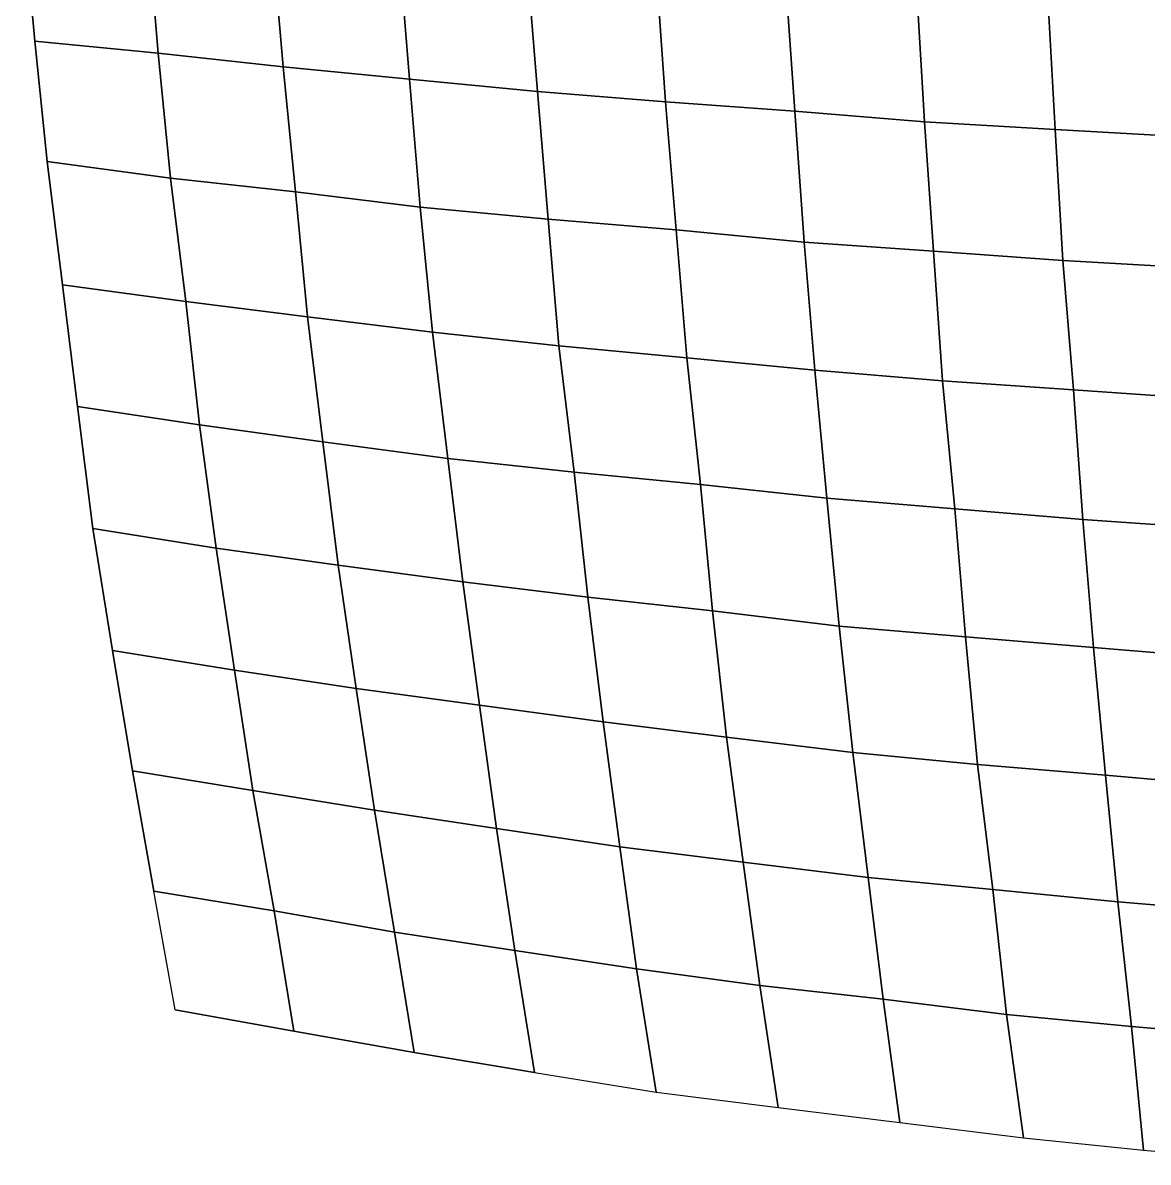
# Model space of a CAD drawing. Extents: x -15.4 to 15.4, y -15.4 to 15.4.
# Drawn here: x -15.12 to -7.73, y -15.12 to -7.64 of the extents above; entities that cross this region are included whole.
import ezdxf

# ---------------------------------------------------------------- set-up
doc = ezdxf.new("R2010")
doc.units = 0

msp = doc.modelspace()

# ---------------------------------------------------------------- linework, layer by layer
at = {"layer": 'Polylines'}
for p, q in [((-15.12, -6.94, 30.79), (-15.04, -7.76, 30.64)), ((-15.04, -7.76, 30.64), (-15.12, -6.94, 30.79)), ((-14.3, -7.02, 31.16), (-14.23, -7.84, 31)), ((-14.23, -7.84, 31), (-14.3, -7.02, 31.16)), ((-14.3, -7.02, 31.16), (-14.23, -7.84, 31)), ((-13.48, -7.1, 31.51), (-13.41, -7.93, 31.34)), ((-13.41, -7.93, 31.34), (-13.48, -7.1, 31.51)), ((-13.48, -7.1, 31.51), (-13.41, -7.93, 31.34)), ((-12.65, -7.18, 31.84), (-12.58, -8.01, 31.66)), ((-12.58, -8.01, 31.66), (-12.65, -7.18, 31.84)), ((-12.58, -8.01, 31.66), (-12.65, -7.18, 31.84)), ((-11.81, -7.25, 32.14), (-11.74, -8.09, 31.96)), ((-11.74, -8.09, 31.96), (-11.81, -7.25, 32.14)), ((-11.81, -7.25, 32.14), (-11.74, -8.09, 31.96)), ((-10.96, -7.31, 32.42), (-10.9, -8.16, 32.25)), ((-10.9, -8.16, 32.25), (-10.96, -7.31, 32.42)), ((-10.9, -8.16, 32.25), (-10.96, -7.31, 32.42)), ((-10.11, -7.36, 32.69), (-10.05, -8.22, 32.5)), ((-10.05, -8.22, 32.5), (-10.11, -7.36, 32.69)), ((-10.11, -7.36, 32.69), (-10.05, -8.22, 32.5)), ((-9.25, -7.43, 32.92), (-9.2, -8.29, 32.74)), ((-9.2, -8.29, 32.74), (-9.25, -7.43, 32.92)), ((-9.2, -8.29, 32.74), (-9.25, -7.43, 32.92)), ((-8.39, -7.47, 33.15), (-8.34, -8.34, 32.96)), ((-8.34, -8.34, 32.96), (-8.39, -7.47, 33.15)), ((-8.39, -7.47, 33.15), (-8.34, -8.34, 32.96)), ((-15.04, -7.76, 30.64), (-14.96, -8.55, 30.46)), ((-14.23, -7.84, 31), (-15.04, -7.76, 30.64)), ((-15.04, -7.76, 30.64), (-14.23, -7.84, 31)), ((-14.96, -8.55, 30.46), (-15.04, -7.76, 30.64)), ((-14.23, -7.84, 31), (-15.04, -7.76, 30.64)), ((-14.15, -8.66, 30.82), (-14.23, -7.84, 31)), ((-13.41, -7.93, 31.34), (-14.23, -7.84, 31)), ((-14.23, -7.84, 31), (-14.15, -8.66, 30.82)), ((-14.23, -7.84, 31), (-13.41, -7.93, 31.34)), ((-14.23, -7.84, 31), (-14.15, -8.66, 30.82)), ((-13.41, -7.93, 31.34), (-14.23, -7.84, 31)), ((-13.33, -8.75, 31.16), (-13.41, -7.93, 31.34)), ((-12.58, -8.01, 31.66), (-13.41, -7.93, 31.34)), ((-13.41, -7.93, 31.34), (-13.33, -8.75, 31.16)), ((-13.41, -7.93, 31.34), (-12.58, -8.01, 31.66)), ((-13.41, -7.93, 31.34), (-13.33, -8.75, 31.16)), ((-12.58, -8.01, 31.66), (-13.41, -7.93, 31.34)), ((-12.51, -8.85, 31.47), (-12.58, -8.01, 31.66)), ((-11.74, -8.09, 31.96), (-12.58, -8.01, 31.66)), ((-12.58, -8.01, 31.66), (-12.51, -8.85, 31.47)), ((-12.58, -8.01, 31.66), (-11.74, -8.09, 31.96)), ((-12.51, -8.85, 31.47), (-12.58, -8.01, 31.66)), ((-11.74, -8.09, 31.96), (-12.58, -8.01, 31.66)), ((-11.67, -8.93, 31.77), (-11.74, -8.09, 31.96)), ((-10.9, -8.16, 32.25), (-11.74, -8.09, 31.96)), ((-11.74, -8.09, 31.96), (-11.67, -8.93, 31.77)), ((-11.74, -8.09, 31.96), (-10.9, -8.16, 32.25)), ((-11.74, -8.09, 31.96), (-11.67, -8.93, 31.77)), ((-10.9, -8.16, 32.25), (-11.74, -8.09, 31.96)), ((-10.83, -9, 32.04), (-10.9, -8.16, 32.25)), ((-10.05, -8.22, 32.5), (-10.9, -8.16, 32.25)), ((-10.9, -8.16, 32.25), (-10.83, -9, 32.04)), ((-10.9, -8.16, 32.25), (-10.05, -8.22, 32.5)), ((-10.83, -9, 32.04), (-10.9, -8.16, 32.25)), ((-10.05, -8.22, 32.5), (-10.9, -8.16, 32.25)), ((-9.99, -9.08, 32.3), (-10.05, -8.22, 32.5)), ((-9.2, -8.29, 32.74), (-10.05, -8.22, 32.5)), ((-10.05, -8.22, 32.5), (-9.99, -9.08, 32.3)), ((-10.05, -8.22, 32.5), (-9.2, -8.29, 32.74)), ((-10.05, -8.22, 32.5), (-9.99, -9.08, 32.3)), ((-9.2, -8.29, 32.74), (-10.05, -8.22, 32.5)), ((-9.14, -9.14, 32.52), (-9.2, -8.29, 32.74)), ((-8.34, -8.34, 32.96), (-9.2, -8.29, 32.74)), ((-9.2, -8.29, 32.74), (-9.14, -9.14, 32.52)), ((-9.2, -8.29, 32.74), (-8.34, -8.34, 32.96)), ((-9.14, -9.14, 32.52), (-9.2, -8.29, 32.74)), ((-8.34, -8.34, 32.96), (-9.2, -8.29, 32.74)), ((-8.29, -9.2, 32.74), (-8.34, -8.34, 32.96)), ((-7.47, -8.39, 33.15), (-8.34, -8.34, 32.96)), ((-8.34, -8.34, 32.96), (-8.29, -9.2, 32.74)), ((-8.34, -8.34, 32.96), (-7.47, -8.39, 33.15)), ((-8.34, -8.34, 32.96), (-8.29, -9.2, 32.74)), ((-7.47, -8.39, 33.15), (-8.34, -8.34, 32.96)), ((-14.96, -8.55, 30.46), (-14.86, -9.36, 30.27)), ((-14.15, -8.66, 30.82), (-14.96, -8.55, 30.46)), ((-14.96, -8.55, 30.46), (-14.15, -8.66, 30.82)), ((-14.86, -9.36, 30.27), (-14.96, -8.55, 30.46)), ((-14.96, -8.55, 30.46), (-14.15, -8.66, 30.82)), ((-14.15, -8.66, 30.82), (-14.05, -9.47, 30.62)), ((-13.33, -8.75, 31.16), (-14.15, -8.66, 30.82)), ((-14.05, -9.47, 30.62), (-14.15, -8.66, 30.82)), ((-14.15, -8.66, 30.82), (-13.33, -8.75, 31.16)), ((-14.15, -8.66, 30.82), (-14.05, -9.47, 30.62)), ((-14.15, -8.66, 30.82), (-13.33, -8.75, 31.16)), ((-13.33, -8.75, 31.16), (-13.25, -9.57, 30.96)), ((-12.51, -8.85, 31.47), (-13.33, -8.75, 31.16)), ((-13.25, -9.57, 30.96), (-13.33, -8.75, 31.16)), ((-13.33, -8.75, 31.16), (-12.51, -8.85, 31.47)), ((-13.33, -8.75, 31.16), (-13.25, -9.57, 30.96)), ((-13.33, -8.75, 31.16), (-12.51, -8.85, 31.47)), ((-12.51, -8.85, 31.47), (-12.43, -9.67, 31.26)), ((-11.67, -8.93, 31.77), (-12.51, -8.85, 31.47)), ((-12.43, -9.67, 31.26), (-12.51, -8.85, 31.47)), ((-12.51, -8.85, 31.47), (-11.67, -8.93, 31.77)), ((-12.43, -9.67, 31.26), (-12.51, -8.85, 31.47)), ((-12.51, -8.85, 31.47), (-11.67, -8.93, 31.77)), ((-11.67, -8.93, 31.77), (-11.6, -9.76, 31.55)), ((-10.83, -9, 32.04), (-11.67, -8.93, 31.77)), ((-11.6, -9.76, 31.55), (-11.67, -8.93, 31.77)), ((-11.67, -8.93, 31.77), (-10.83, -9, 32.04)), ((-11.67, -8.93, 31.77), (-11.6, -9.76, 31.55)), ((-11.67, -8.93, 31.77), (-10.83, -9, 32.04)), ((-10.83, -9, 32.04), (-10.76, -9.84, 31.82)), ((-9.99, -9.08, 32.3), (-10.83, -9, 32.04)), ((-10.76, -9.84, 31.82), (-10.83, -9, 32.04)), ((-10.83, -9, 32.04), (-9.99, -9.08, 32.3)), ((-10.76, -9.84, 31.82), (-10.83, -9, 32.04)), ((-10.83, -9, 32.04), (-9.99, -9.08, 32.3)), ((-9.99, -9.08, 32.3), (-9.92, -9.92, 32.06)), ((-9.14, -9.14, 32.52), (-9.99, -9.08, 32.3)), ((-9.92, -9.92, 32.06), (-9.99, -9.08, 32.3)), ((-9.99, -9.08, 32.3), (-9.14, -9.14, 32.52)), ((-9.99, -9.08, 32.3), (-9.92, -9.92, 32.06)), ((-9.99, -9.08, 32.3), (-9.14, -9.14, 32.52)), ((-9.14, -9.14, 32.52), (-9.08, -9.99, 32.3)), ((-8.29, -9.2, 32.74), (-9.14, -9.14, 32.52)), ((-9.08, -9.99, 32.3), (-9.14, -9.14, 32.52)), ((-9.14, -9.14, 32.52), (-8.29, -9.2, 32.74)), ((-9.08, -9.99, 32.3), (-9.14, -9.14, 32.52)), ((-9.14, -9.14, 32.52), (-8.29, -9.2, 32.74)), ((-8.29, -9.2, 32.74), (-8.22, -10.05, 32.5)), ((-7.43, -9.25, 32.92), (-8.29, -9.2, 32.74)), ((-8.22, -10.05, 32.5), (-8.29, -9.2, 32.74)), ((-8.29, -9.2, 32.74), (-7.43, -9.25, 32.92)), ((-8.29, -9.2, 32.74), (-8.22, -10.05, 32.5)), ((-8.29, -9.2, 32.74), (-7.43, -9.25, 32.92)), ((-14.86, -9.36, 30.27), (-14.76, -10.16, 30.06)), ((-14.05, -9.47, 30.62), (-14.86, -9.36, 30.27)), ((-14.86, -9.36, 30.27), (-14.05, -9.47, 30.62)), ((-14.76, -10.16, 30.06), (-14.86, -9.36, 30.27)), ((-14.05, -9.47, 30.62), (-14.86, -9.36, 30.27)), ((-13.96, -10.28, 30.4), (-14.05, -9.47, 30.62)), ((-14.05, -9.47, 30.62), (-13.96, -10.28, 30.4)), ((-13.25, -9.57, 30.96), (-14.05, -9.47, 30.62)), ((-14.05, -9.47, 30.62), (-13.25, -9.57, 30.96)), ((-14.05, -9.47, 30.62), (-13.96, -10.28, 30.4)), ((-13.25, -9.57, 30.96), (-14.05, -9.47, 30.62)), ((-13.15, -10.39, 30.73), (-13.25, -9.57, 30.96)), ((-13.25, -9.57, 30.96), (-13.15, -10.39, 30.73)), ((-12.43, -9.67, 31.26), (-13.25, -9.57, 30.96)), ((-13.25, -9.57, 30.96), (-12.43, -9.67, 31.26)), ((-13.25, -9.57, 30.96), (-13.15, -10.39, 30.73)), ((-12.43, -9.67, 31.26), (-13.25, -9.57, 30.96)), ((-12.33, -10.5, 31.03), (-12.43, -9.67, 31.26)), ((-12.43, -9.67, 31.26), (-12.33, -10.5, 31.03)), ((-11.6, -9.76, 31.55), (-12.43, -9.67, 31.26)), ((-12.43, -9.67, 31.26), (-11.6, -9.76, 31.55)), ((-12.33, -10.5, 31.03), (-12.43, -9.67, 31.26)), ((-11.6, -9.76, 31.55), (-12.43, -9.67, 31.26)), ((-11.5, -10.59, 31.31), (-11.6, -9.76, 31.55)), ((-11.6, -9.76, 31.55), (-11.5, -10.59, 31.31)), ((-10.76, -9.84, 31.82), (-11.6, -9.76, 31.55)), ((-11.6, -9.76, 31.55), (-10.76, -9.84, 31.82)), ((-11.6, -9.76, 31.55), (-11.5, -10.59, 31.31)), ((-10.76, -9.84, 31.82), (-11.6, -9.76, 31.55)), ((-10.67, -10.67, 31.57), (-10.76, -9.84, 31.82)), ((-10.76, -9.84, 31.82), (-10.67, -10.67, 31.57)), ((-9.92, -9.92, 32.06), (-10.76, -9.84, 31.82)), ((-10.76, -9.84, 31.82), (-9.92, -9.92, 32.06)), ((-10.67, -10.67, 31.57), (-10.76, -9.84, 31.82)), ((-9.92, -9.92, 32.06), (-10.76, -9.84, 31.82)), ((-9.84, -10.76, 31.82), (-9.92, -9.92, 32.06)), ((-9.92, -9.92, 32.06), (-9.84, -10.76, 31.82)), ((-9.08, -9.99, 32.3), (-9.92, -9.92, 32.06)), ((-9.92, -9.92, 32.06), (-9.08, -9.99, 32.3)), ((-9.92, -9.92, 32.06), (-9.84, -10.76, 31.82)), ((-9.08, -9.99, 32.3), (-9.92, -9.92, 32.06)), ((-9, -10.83, 32.04), (-9.08, -9.99, 32.3)), ((-9.08, -9.99, 32.3), (-9, -10.83, 32.04)), ((-8.22, -10.05, 32.5), (-9.08, -9.99, 32.3)), ((-9.08, -9.99, 32.3), (-8.22, -10.05, 32.5)), ((-9, -10.83, 32.04), (-9.08, -9.99, 32.3)), ((-8.22, -10.05, 32.5), (-9.08, -9.99, 32.3)), ((-8.16, -10.9, 32.25), (-8.22, -10.05, 32.5)), ((-8.22, -10.05, 32.5), (-8.16, -10.9, 32.25)), ((-7.36, -10.11, 32.69), (-8.22, -10.05, 32.5)), ((-8.22, -10.05, 32.5), (-7.36, -10.11, 32.69)), ((-8.22, -10.05, 32.5), (-8.16, -10.9, 32.25)), ((-7.36, -10.11, 32.69), (-8.22, -10.05, 32.5)), ((-14.76, -10.16, 30.06), (-14.66, -10.96, 29.84)), ((-13.96, -10.28, 30.4), (-14.76, -10.16, 30.06)), ((-14.76, -10.16, 30.06), (-13.96, -10.28, 30.4)), ((-14.66, -10.96, 29.84), (-14.76, -10.16, 30.06)), ((-14.76, -10.16, 30.06), (-13.96, -10.28, 30.4)), ((-13.85, -11.09, 30.17), (-13.96, -10.28, 30.4)), ((-13.15, -10.39, 30.73), (-13.96, -10.28, 30.4)), ((-13.96, -10.28, 30.4), (-13.85, -11.09, 30.17)), ((-13.96, -10.28, 30.4), (-13.15, -10.39, 30.73)), ((-13.96, -10.28, 30.4), (-13.85, -11.09, 30.17)), ((-13.96, -10.28, 30.4), (-13.15, -10.39, 30.73)), ((-13.05, -11.2, 30.49), (-13.15, -10.39, 30.73)), ((-12.33, -10.5, 31.03), (-13.15, -10.39, 30.73)), ((-13.15, -10.39, 30.73), (-13.05, -11.2, 30.49)), ((-13.15, -10.39, 30.73), (-12.33, -10.5, 31.03)), ((-13.15, -10.39, 30.73), (-13.05, -11.2, 30.49)), ((-13.15, -10.39, 30.73), (-12.33, -10.5, 31.03)), ((-12.23, -11.31, 30.78), (-12.33, -10.5, 31.03)), ((-11.5, -10.59, 31.31), (-12.33, -10.5, 31.03)), ((-12.33, -10.5, 31.03), (-12.23, -11.31, 30.78)), ((-12.33, -10.5, 31.03), (-11.5, -10.59, 31.31)), ((-12.23, -11.31, 30.78), (-12.33, -10.5, 31.03)), ((-12.33, -10.5, 31.03), (-11.5, -10.59, 31.31)), ((-11.41, -11.41, 31.06), (-11.5, -10.59, 31.31)), ((-10.67, -10.67, 31.57), (-11.5, -10.59, 31.31)), ((-11.5, -10.59, 31.31), (-11.41, -11.41, 31.06)), ((-11.5, -10.59, 31.31), (-10.67, -10.67, 31.57)), ((-11.5, -10.59, 31.31), (-11.41, -11.41, 31.06)), ((-11.5, -10.59, 31.31), (-10.67, -10.67, 31.57)), ((-10.59, -11.5, 31.31), (-10.67, -10.67, 31.57)), ((-9.84, -10.76, 31.82), (-10.67, -10.67, 31.57)), ((-10.67, -10.67, 31.57), (-10.59, -11.5, 31.31)), ((-10.67, -10.67, 31.57), (-9.84, -10.76, 31.82)), ((-10.59, -11.5, 31.31), (-10.67, -10.67, 31.57)), ((-10.67, -10.67, 31.57), (-9.84, -10.76, 31.82)), ((-9.76, -11.6, 31.55), (-9.84, -10.76, 31.82)), ((-9, -10.83, 32.04), (-9.84, -10.76, 31.82)), ((-9.84, -10.76, 31.82), (-9.76, -11.6, 31.55)), ((-9.84, -10.76, 31.82), (-9, -10.83, 32.04)), ((-9.84, -10.76, 31.82), (-9.76, -11.6, 31.55)), ((-9.84, -10.76, 31.82), (-9, -10.83, 32.04)), ((-8.93, -11.67, 31.77), (-9, -10.83, 32.04)), ((-8.16, -10.9, 32.25), (-9, -10.83, 32.04)), ((-9, -10.83, 32.04), (-8.93, -11.67, 31.77)), ((-9, -10.83, 32.04), (-8.16, -10.9, 32.25)), ((-8.93, -11.67, 31.77), (-9, -10.83, 32.04)), ((-9, -10.83, 32.04), (-8.16, -10.9, 32.25)), ((-8.09, -11.74, 31.96), (-8.16, -10.9, 32.25)), ((-7.31, -10.96, 32.42), (-8.16, -10.9, 32.25)), ((-8.16, -10.9, 32.25), (-8.09, -11.74, 31.96)), ((-8.16, -10.9, 32.25), (-7.31, -10.96, 32.42)), ((-8.16, -10.9, 32.25), (-8.09, -11.74, 31.96)), ((-8.16, -10.9, 32.25), (-7.31, -10.96, 32.42)), ((-14.66, -10.96, 29.84), (-14.53, -11.76, 29.6)), ((-13.85, -11.09, 30.17), (-14.66, -10.96, 29.84)), ((-14.66, -10.96, 29.84), (-13.85, -11.09, 30.17)), ((-14.53, -11.76, 29.6), (-14.66, -10.96, 29.84)), ((-13.85, -11.09, 30.17), (-14.66, -10.96, 29.84)), ((-13.85, -11.09, 30.17), (-13.73, -11.89, 29.91)), ((-13.05, -11.2, 30.49), (-13.85, -11.09, 30.17)), ((-13.73, -11.89, 29.91), (-13.85, -11.09, 30.17)), ((-13.85, -11.09, 30.17), (-13.05, -11.2, 30.49)), ((-13.85, -11.09, 30.17), (-13.73, -11.89, 29.91)), ((-13.05, -11.2, 30.49), (-13.85, -11.09, 30.17)), ((-13.05, -11.2, 30.49), (-12.93, -12.01, 30.22)), ((-12.23, -11.31, 30.78), (-13.05, -11.2, 30.49)), ((-12.93, -12.01, 30.22), (-13.05, -11.2, 30.49)), ((-13.05, -11.2, 30.49), (-12.23, -11.31, 30.78)), ((-13.05, -11.2, 30.49), (-12.93, -12.01, 30.22)), ((-12.23, -11.31, 30.78), (-13.05, -11.2, 30.49)), ((-12.23, -11.31, 30.78), (-12.12, -12.12, 30.52)), ((-11.41, -11.41, 31.06), (-12.23, -11.31, 30.78)), ((-12.12, -12.12, 30.52), (-12.23, -11.31, 30.78)), ((-12.23, -11.31, 30.78), (-11.41, -11.41, 31.06)), ((-12.12, -12.12, 30.52), (-12.23, -11.31, 30.78)), ((-11.41, -11.41, 31.06), (-12.23, -11.31, 30.78)), ((-11.41, -11.41, 31.06), (-11.31, -12.23, 30.78)), ((-10.59, -11.5, 31.31), (-11.41, -11.41, 31.06)), ((-11.31, -12.23, 30.78), (-11.41, -11.41, 31.06)), ((-11.41, -11.41, 31.06), (-10.59, -11.5, 31.31)), ((-11.41, -11.41, 31.06), (-11.31, -12.23, 30.78)), ((-10.59, -11.5, 31.31), (-11.41, -11.41, 31.06)), ((-10.59, -11.5, 31.31), (-10.5, -12.33, 31.03)), ((-9.76, -11.6, 31.55), (-10.59, -11.5, 31.31)), ((-10.5, -12.33, 31.03), (-10.59, -11.5, 31.31)), ((-10.59, -11.5, 31.31), (-9.76, -11.6, 31.55)), ((-10.5, -12.33, 31.03), (-10.59, -11.5, 31.31)), ((-9.76, -11.6, 31.55), (-10.59, -11.5, 31.31)), ((-9.76, -11.6, 31.55), (-9.67, -12.43, 31.26)), ((-8.93, -11.67, 31.77), (-9.76, -11.6, 31.55)), ((-9.67, -12.43, 31.26), (-9.76, -11.6, 31.55)), ((-9.76, -11.6, 31.55), (-8.93, -11.67, 31.77)), ((-9.76, -11.6, 31.55), (-9.67, -12.43, 31.26)), ((-8.93, -11.67, 31.77), (-9.76, -11.6, 31.55)), ((-8.93, -11.67, 31.77), (-8.85, -12.51, 31.47)), ((-8.09, -11.74, 31.96), (-8.93, -11.67, 31.77)), ((-8.85, -12.51, 31.47), (-8.93, -11.67, 31.77)), ((-8.93, -11.67, 31.77), (-8.09, -11.74, 31.96)), ((-8.85, -12.51, 31.47), (-8.93, -11.67, 31.77)), ((-8.09, -11.74, 31.96), (-8.93, -11.67, 31.77)), ((-8.09, -11.74, 31.96), (-8.01, -12.58, 31.66)), ((-7.25, -11.81, 32.14), (-8.09, -11.74, 31.96)), ((-8.01, -12.58, 31.66), (-8.09, -11.74, 31.96)), ((-8.09, -11.74, 31.96), (-7.25, -11.81, 32.14)), ((-8.09, -11.74, 31.96), (-8.01, -12.58, 31.66)), ((-7.25, -11.81, 32.14), (-8.09, -11.74, 31.96)), ((-14.53, -11.76, 29.6), (-14.4, -12.55, 29.33)), ((-13.73, -11.89, 29.91), (-14.53, -11.76, 29.6)), ((-14.53, -11.76, 29.6), (-13.73, -11.89, 29.91)), ((-14.4, -12.55, 29.33), (-14.53, -11.76, 29.6)), ((-14.53, -11.76, 29.6), (-13.73, -11.89, 29.91)), ((-13.61, -12.68, 29.65), (-13.73, -11.89, 29.91)), ((-13.73, -11.89, 29.91), (-13.61, -12.68, 29.65)), ((-12.93, -12.01, 30.22), (-13.73, -11.89, 29.91)), ((-13.73, -11.89, 29.91), (-12.93, -12.01, 30.22)), ((-13.73, -11.89, 29.91), (-13.61, -12.68, 29.65)), ((-13.73, -11.89, 29.91), (-12.93, -12.01, 30.22)), ((-12.81, -12.81, 29.94), (-12.93, -12.01, 30.22)), ((-12.93, -12.01, 30.22), (-12.81, -12.81, 29.94)), ((-12.12, -12.12, 30.52), (-12.93, -12.01, 30.22)), ((-12.93, -12.01, 30.22), (-12.12, -12.12, 30.52)), ((-12.93, -12.01, 30.22), (-12.81, -12.81, 29.94)), ((-12.93, -12.01, 30.22), (-12.12, -12.12, 30.52)), ((-12.01, -12.93, 30.22), (-12.12, -12.12, 30.52)), ((-11.31, -12.23, 30.78), (-12.12, -12.12, 30.52)), ((-12.12, -12.12, 30.52), (-12.01, -12.93, 30.22)), ((-12.12, -12.12, 30.52), (-11.31, -12.23, 30.78)), ((-12.01, -12.93, 30.22), (-12.12, -12.12, 30.52)), ((-12.12, -12.12, 30.52), (-11.31, -12.23, 30.78)), ((-11.2, -13.05, 30.49), (-11.31, -12.23, 30.78)), ((-10.5, -12.33, 31.03), (-11.31, -12.23, 30.78)), ((-11.31, -12.23, 30.78), (-11.2, -13.05, 30.49)), ((-11.31, -12.23, 30.78), (-10.5, -12.33, 31.03)), ((-11.31, -12.23, 30.78), (-11.2, -13.05, 30.49)), ((-11.31, -12.23, 30.78), (-10.5, -12.33, 31.03)), ((-10.39, -13.15, 30.73), (-10.5, -12.33, 31.03)), ((-9.67, -12.43, 31.26), (-10.5, -12.33, 31.03)), ((-10.5, -12.33, 31.03), (-10.39, -13.15, 30.73)), ((-10.5, -12.33, 31.03), (-9.67, -12.43, 31.26)), ((-10.39, -13.15, 30.73), (-10.5, -12.33, 31.03)), ((-10.5, -12.33, 31.03), (-9.67, -12.43, 31.26)), ((-9.57, -13.25, 30.96), (-9.67, -12.43, 31.26)), ((-8.85, -12.51, 31.47), (-9.67, -12.43, 31.26)), ((-9.67, -12.43, 31.26), (-9.57, -13.25, 30.96)), ((-9.67, -12.43, 31.26), (-8.85, -12.51, 31.47)), ((-9.67, -12.43, 31.26), (-9.57, -13.25, 30.96)), ((-9.67, -12.43, 31.26), (-8.85, -12.51, 31.47)), ((-14.4, -12.55, 29.33), (-14.26, -13.34, 29.04)), ((-13.61, -12.68, 29.65), (-14.4, -12.55, 29.33)), ((-14.4, -12.55, 29.33), (-13.61, -12.68, 29.65)), ((-14.26, -13.34, 29.04), (-14.4, -12.55, 29.33)), ((-13.61, -12.68, 29.65), (-14.4, -12.55, 29.33)), ((-8.75, -13.33, 31.16), (-8.85, -12.51, 31.47)), ((-8.01, -12.58, 31.66), (-8.85, -12.51, 31.47)), ((-8.85, -12.51, 31.47), (-8.75, -13.33, 31.16)), ((-8.85, -12.51, 31.47), (-8.01, -12.58, 31.66)), ((-8.75, -13.33, 31.16), (-8.85, -12.51, 31.47)), ((-8.85, -12.51, 31.47), (-8.01, -12.58, 31.66)), ((-7.93, -13.41, 31.34), (-8.01, -12.58, 31.66)), ((-7.18, -12.65, 31.84), (-8.01, -12.58, 31.66)), ((-8.01, -12.58, 31.66), (-7.93, -13.41, 31.34)), ((-8.01, -12.58, 31.66), (-7.18, -12.65, 31.84)), ((-8.01, -12.58, 31.66), (-7.93, -13.41, 31.34)), ((-8.01, -12.58, 31.66), (-7.18, -12.65, 31.84)), ((-13.61, -12.68, 29.65), (-13.47, -13.47, 29.36)), ((-12.81, -12.81, 29.94), (-13.61, -12.68, 29.65)), ((-13.47, -13.47, 29.36), (-13.61, -12.68, 29.65)), ((-13.61, -12.68, 29.65), (-12.81, -12.81, 29.94)), ((-13.61, -12.68, 29.65), (-13.47, -13.47, 29.36)), ((-12.81, -12.81, 29.94), (-13.61, -12.68, 29.65)), ((-12.81, -12.81, 29.94), (-12.68, -13.61, 29.65)), ((-12.01, -12.93, 30.22), (-12.81, -12.81, 29.94)), ((-12.68, -13.61, 29.65), (-12.81, -12.81, 29.94)), ((-12.81, -12.81, 29.94), (-12.01, -12.93, 30.22)), ((-12.81, -12.81, 29.94), (-12.68, -13.61, 29.65)), ((-12.01, -12.93, 30.22), (-12.81, -12.81, 29.94)), ((-12.01, -12.93, 30.22), (-11.89, -13.73, 29.91)), ((-11.2, -13.05, 30.49), (-12.01, -12.93, 30.22)), ((-11.89, -13.73, 29.91), (-12.01, -12.93, 30.22)), ((-12.01, -12.93, 30.22), (-11.2, -13.05, 30.49)), ((-11.89, -13.73, 29.91), (-12.01, -12.93, 30.22)), ((-11.2, -13.05, 30.49), (-12.01, -12.93, 30.22)), ((-11.2, -13.05, 30.49), (-11.09, -13.85, 30.17)), ((-10.39, -13.15, 30.73), (-11.2, -13.05, 30.49)), ((-11.09, -13.85, 30.17), (-11.2, -13.05, 30.49)), ((-11.2, -13.05, 30.49), (-10.39, -13.15, 30.73)), ((-11.2, -13.05, 30.49), (-11.09, -13.85, 30.17)), ((-10.39, -13.15, 30.73), (-11.2, -13.05, 30.49)), ((-10.39, -13.15, 30.73), (-10.28, -13.96, 30.4)), ((-9.57, -13.25, 30.96), (-10.39, -13.15, 30.73)), ((-10.28, -13.96, 30.4), (-10.39, -13.15, 30.73)), ((-10.39, -13.15, 30.73), (-9.57, -13.25, 30.96)), ((-10.28, -13.96, 30.4), (-10.39, -13.15, 30.73)), ((-9.57, -13.25, 30.96), (-10.39, -13.15, 30.73)), ((-9.57, -13.25, 30.96), (-9.47, -14.05, 30.62)), ((-8.75, -13.33, 31.16), (-9.57, -13.25, 30.96)), ((-9.47, -14.05, 30.62), (-9.57, -13.25, 30.96)), ((-9.57, -13.25, 30.96), (-8.75, -13.33, 31.16)), ((-9.57, -13.25, 30.96), (-9.47, -14.05, 30.62)), ((-8.75, -13.33, 31.16), (-9.57, -13.25, 30.96)), ((-14.12, -14.12, 28.75), (-14.26, -13.34, 29.04)), ((-14.26, -13.34, 29.04), (-13.47, -13.47, 29.36)), ((-14.26, -13.34, 29.04), (-13.47, -13.47, 29.36)), ((-14.12, -14.12, 28.75), (-14.26, -13.34, 29.04)), ((-13.47, -13.47, 29.36), (-14.26, -13.34, 29.04)), ((-8.75, -13.33, 31.16), (-8.66, -14.15, 30.82)), ((-7.93, -13.41, 31.34), (-8.75, -13.33, 31.16)), ((-8.66, -14.15, 30.82), (-8.75, -13.33, 31.16)), ((-8.75, -13.33, 31.16), (-7.93, -13.41, 31.34)), ((-8.66, -14.15, 30.82), (-8.75, -13.33, 31.16)), ((-7.93, -13.41, 31.34), (-8.75, -13.33, 31.16)), ((-7.93, -13.41, 31.34), (-7.84, -14.23, 31)), ((-7.1, -13.48, 31.51), (-7.93, -13.41, 31.34)), ((-7.84, -14.23, 31), (-7.93, -13.41, 31.34)), ((-7.93, -13.41, 31.34), (-7.1, -13.48, 31.51)), ((-7.93, -13.41, 31.34), (-7.84, -14.23, 31)), ((-7.1, -13.48, 31.51), (-7.93, -13.41, 31.34)), ((-13.47, -13.47, 29.36), (-13.34, -14.26, 29.04)), ((-13.34, -14.26, 29.04), (-13.47, -13.47, 29.36)), ((-13.47, -13.47, 29.36), (-12.68, -13.61, 29.65)), ((-13.47, -13.47, 29.36), (-12.68, -13.61, 29.65)), ((-13.47, -13.47, 29.36), (-13.34, -14.26, 29.04)), ((-12.68, -13.61, 29.65), (-13.47, -13.47, 29.36)), ((-12.68, -13.61, 29.65), (-12.55, -14.4, 29.33)), ((-12.55, -14.4, 29.33), (-12.68, -13.61, 29.65)), ((-12.68, -13.61, 29.65), (-11.89, -13.73, 29.91)), ((-12.68, -13.61, 29.65), (-11.89, -13.73, 29.91)), ((-12.68, -13.61, 29.65), (-12.55, -14.4, 29.33)), ((-11.89, -13.73, 29.91), (-12.68, -13.61, 29.65)), ((-11.89, -13.73, 29.91), (-11.76, -14.53, 29.6)), ((-11.09, -13.85, 30.17), (-11.89, -13.73, 29.91)), ((-11.89, -13.73, 29.91), (-11.76, -14.53, 29.6)), ((-11.89, -13.73, 29.91), (-11.09, -13.85, 30.17)), ((-11.76, -14.53, 29.6), (-11.89, -13.73, 29.91)), ((-11.09, -13.85, 30.17), (-11.89, -13.73, 29.91)), ((-10.96, -14.66, 29.84), (-11.09, -13.85, 30.17)), ((-11.09, -13.85, 30.17), (-10.96, -14.66, 29.84)), ((-10.28, -13.96, 30.4), (-11.09, -13.85, 30.17)), ((-11.09, -13.85, 30.17), (-10.28, -13.96, 30.4)), ((-11.09, -13.85, 30.17), (-10.96, -14.66, 29.84)), ((-10.28, -13.96, 30.4), (-11.09, -13.85, 30.17)), ((-10.16, -14.76, 30.06), (-10.28, -13.96, 30.4)), ((-10.28, -13.96, 30.4), (-10.16, -14.76, 30.06)), ((-9.47, -14.05, 30.62), (-10.28, -13.96, 30.4)), ((-10.28, -13.96, 30.4), (-9.47, -14.05, 30.62)), ((-10.16, -14.76, 30.06), (-10.28, -13.96, 30.4)), ((-9.47, -14.05, 30.62), (-10.28, -13.96, 30.4)), ((-9.36, -14.86, 30.27), (-9.47, -14.05, 30.62)), ((-9.47, -14.05, 30.62), (-9.36, -14.86, 30.27)), ((-8.66, -14.15, 30.82), (-9.47, -14.05, 30.62)), ((-9.47, -14.05, 30.62), (-8.66, -14.15, 30.82)), ((-9.47, -14.05, 30.62), (-9.36, -14.86, 30.27)), ((-8.66, -14.15, 30.82), (-9.47, -14.05, 30.62)), ((-13.34, -14.26, 29.04), (-14.12, -14.12, 28.75)), ((-14.12, -14.12, 28.75), (-13.34, -14.26, 29.04)), ((-8.55, -14.96, 30.46), (-8.66, -14.15, 30.82)), ((-8.66, -14.15, 30.82), (-8.55, -14.96, 30.46)), ((-7.84, -14.23, 31), (-8.66, -14.15, 30.82)), ((-8.66, -14.15, 30.82), (-7.84, -14.23, 31)), ((-8.55, -14.96, 30.46), (-8.66, -14.15, 30.82)), ((-7.84, -14.23, 31), (-8.66, -14.15, 30.82)), ((-12.55, -14.4, 29.33), (-13.34, -14.26, 29.04)), ((-13.34, -14.26, 29.04), (-12.55, -14.4, 29.33)), ((-7.76, -15.04, 30.64), (-7.84, -14.23, 31)), ((-7.84, -14.23, 31), (-7.76, -15.04, 30.64)), ((-7.02, -14.3, 31.16), (-7.84, -14.23, 31)), ((-7.84, -14.23, 31), (-7.02, -14.3, 31.16)), ((-7.84, -14.23, 31), (-7.76, -15.04, 30.64)), ((-7.02, -14.3, 31.16), (-7.84, -14.23, 31)), ((-11.76, -14.53, 29.6), (-12.55, -14.4, 29.33)), ((-12.55, -14.4, 29.33), (-11.76, -14.53, 29.6)), ((-11.76, -14.53, 29.6), (-10.96, -14.66, 29.84)), ((-11.76, -14.53, 29.6), (-10.96, -14.66, 29.84)), ((-10.96, -14.66, 29.84), (-10.16, -14.76, 30.06)), ((-10.96, -14.66, 29.84), (-10.16, -14.76, 30.06)), ((-10.16, -14.76, 30.06), (-9.36, -14.86, 30.27)), ((-10.16, -14.76, 30.06), (-9.36, -14.86, 30.27)), ((-9.36, -14.86, 30.27), (-8.55, -14.96, 30.46)), ((-9.36, -14.86, 30.27), (-8.55, -14.96, 30.46)), ((-8.55, -14.96, 30.46), (-7.76, -15.04, 30.64)), ((-8.55, -14.96, 30.46), (-7.76, -15.04, 30.64)), ((-7.76, -15.04, 30.64), (-6.94, -15.12, 30.79)), ((-7.76, -15.04, 30.64), (-6.94, -15.12, 30.79))]:
    msp.add_line(p, q, dxfattribs=at)

doc.saveas('drawing.dxf')
